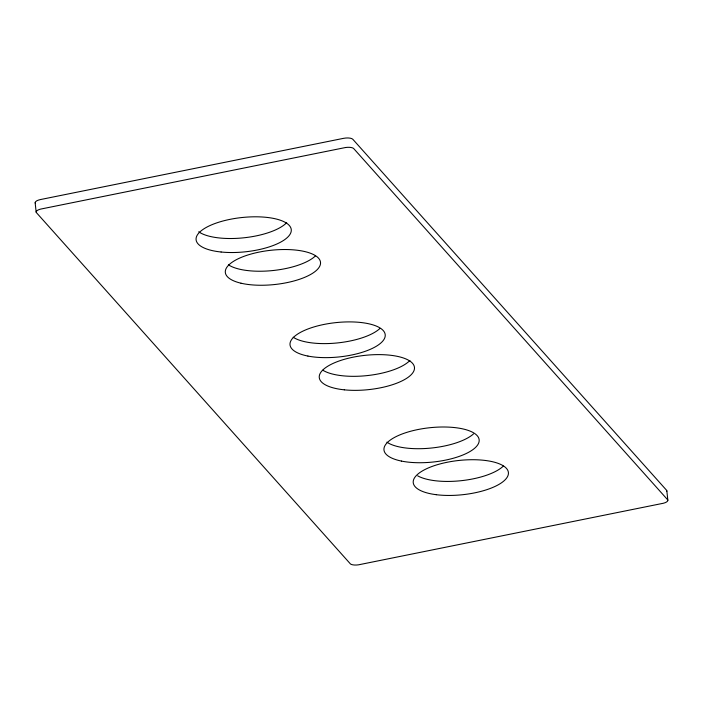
<?xml version="1.0" encoding="UTF-8"?>
<svg xmlns="http://www.w3.org/2000/svg" width="703" height="703" viewBox="0 0 703 703"><rect width="100%" height="100%" fill="white"/><g stroke="black" fill="none" stroke-linecap="round" stroke-linejoin="round"><path stroke-width="1.05" d="M666.848 490.905L667.85 500.255M35.15 202.745L36.152 212.095M315.55 255.787A47.866 17.232 -6.1 0 1 272.79 270.55A47.866 17.232 -6.1 0 1 228.405 264.794M379.761 328.617A47.866 17.232 -6.1 0 1 336.992 342.976A47.866 17.232 -6.1 0 1 293.195 337.238M666.813 491.265A7.557 2.724 -6.1 0 0 666.541 490.228L352.853 139.317A7.557 2.724 -6.1 0 0 343.495 138.35L40.502 199.547A7.557 2.724 -6.1 0 0 35.466 203.422M409.893 360.481A47.866 17.232 -6.1 0 1 367.827 375.525A47.866 17.232 -6.1 0 1 322.826 370.2M286.692 222.658A47.866 17.232 -6.1 0 1 243.589 237.825A47.866 17.232 -6.1 0 1 198.729 231.779M473.462 433.944A47.866 17.232 -6.1 0 1 430.324 448.136A47.866 17.232 -6.1 0 1 386.878 442.152M503.339 466.08A47.866 17.232 -6.1 0 1 462.047 480.597A47.866 17.232 -6.1 0 1 417.661 475.826M345.454 147.533L40.581 209.107A7.557 2.724 -6.1 0 0 36.24 212.438L350.489 563.991A7.557 2.724 -6.1 0 0 358.548 564.817L663.412 503.243A7.557 2.724 -6.1 0 0 667.753 499.903L353.512 148.359A7.557 2.724 -6.1 0 0 345.454 147.533M307.914 356.061A47.866 17.232 -6.1 0 0 384.708 337.976A47.866 17.232 -6.1 0 0 320.225 325.261A47.866 17.232 -6.1 0 0 307.914 356.061M240.997 283.204A47.866 17.232 -6.1 0 0 319.487 266.692A47.866 17.232 -6.1 0 0 258.273 252.272A47.866 17.232 -6.1 0 0 240.997 283.204M344.285 389.831A47.866 17.232 -6.1 0 0 414.471 367.546A47.866 17.232 -6.1 0 0 341.834 360.077A47.866 17.232 -6.1 0 0 344.285 389.831M401.378 461.063A47.866 17.232 -6.1 0 0 478.558 443.303A47.866 17.232 -6.1 0 0 414.744 430.227A47.866 17.232 -6.1 0 0 401.378 461.063M221.094 252.008A47.866 17.232 -6.1 0 0 291.27 229.732A47.866 17.232 -6.1 0 0 218.642 222.262A47.866 17.232 -6.1 0 0 221.094 252.008M436.282 494.701A47.866 17.232 -6.1 0 0 508.427 473.462A47.866 17.232 -6.1 0 0 437.723 464.586A47.866 17.232 -6.1 0 0 436.282 494.701"/></g></svg>
